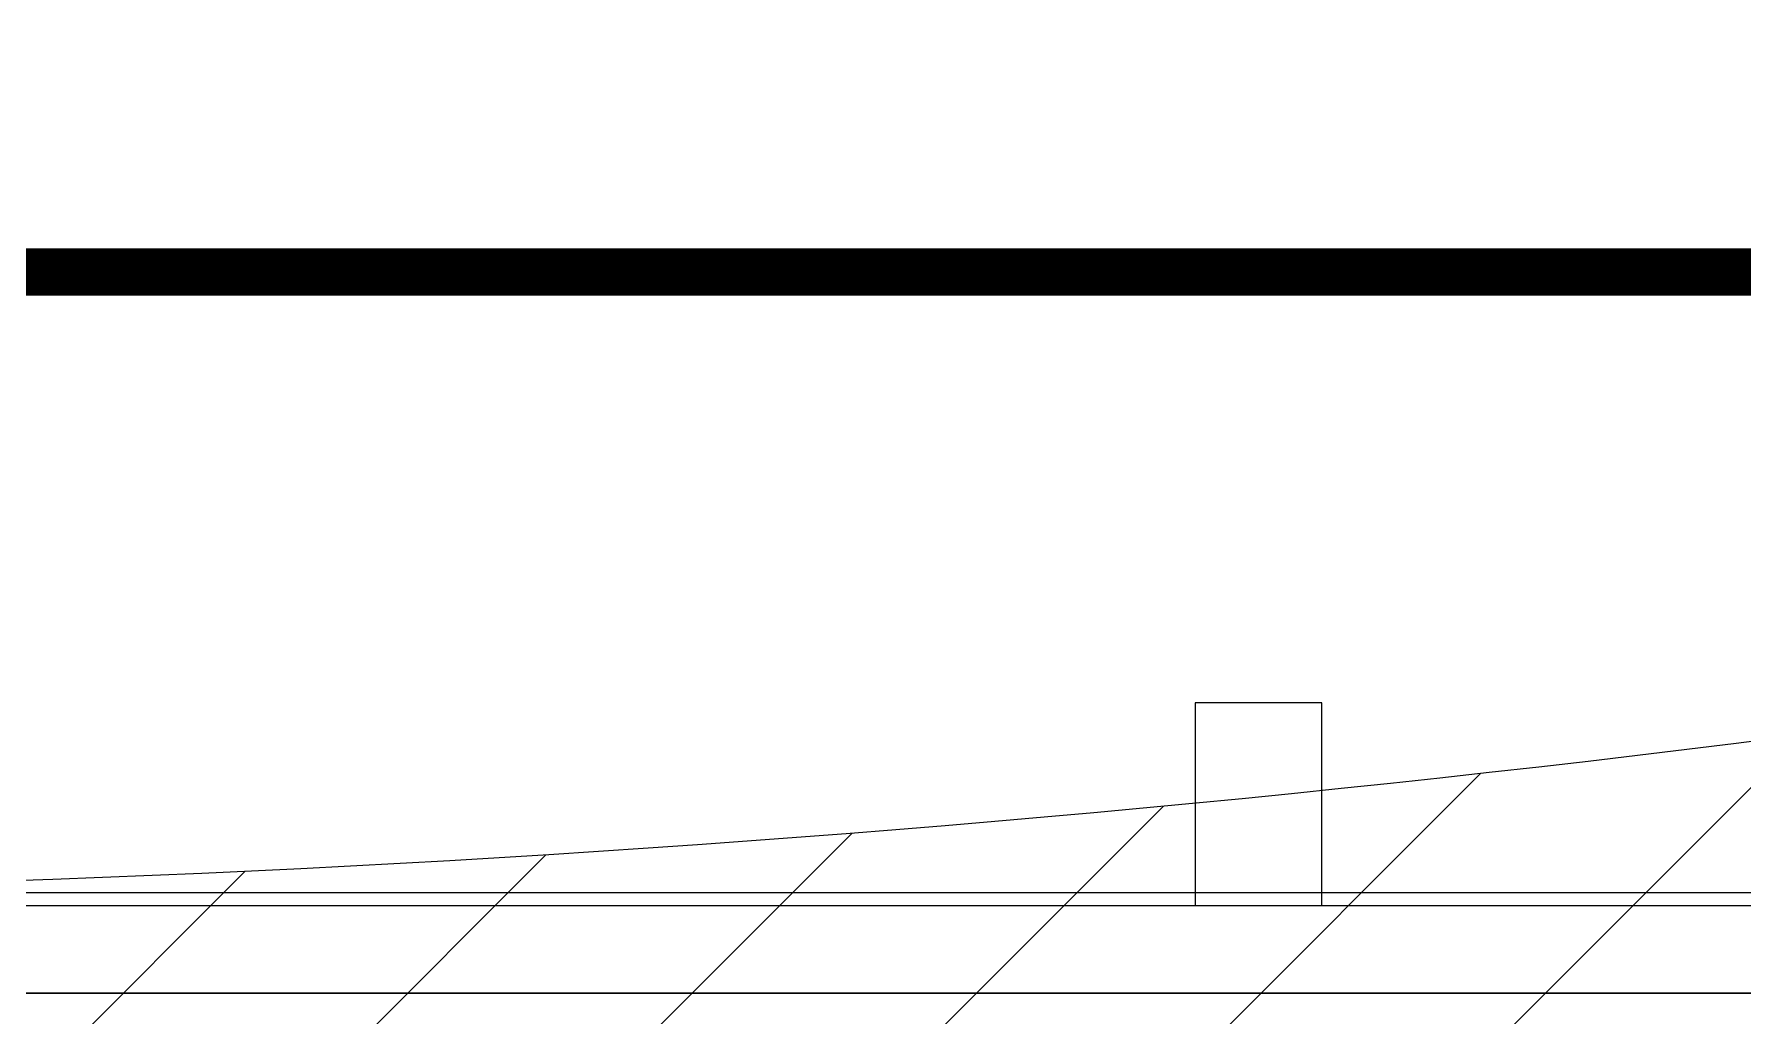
# Model space of a CAD drawing. Header units: millimetres. Extents: x -107267 to 109426, y -98906 to 83910.
# Drawn here: x 3002 to 5700, y -36 to 1514 of the extents above; entities that cross this region are included whole.
import ezdxf

# ---------------------------------------------------------------- set-up
doc = ezdxf.new("R2010")
doc.units = ezdxf.units.MM
doc.linetypes.add('ACAD_ISO12W100', pattern=[21, 12, -3, 0, -3, 0, -3])
for name, color, linetype in [('00 - ZONA DE PROTEÇÃO', 4, 'Continuous'), ('00 - Zona de proteção 2d', 4, 'Continuous'), ('Front View-MISC', 7, 'Continuous'), ('Front View-STEEL', 9, 'Continuous'), ('Top (Plan) View-MISC', 7, 'Continuous')]:
    doc.layers.add(name, color=color, linetype=linetype)
doc.layers.add('00_m3g_spda_ater_cabo50', color=1, linetype='Continuous', lineweight=9)

# ---------------------------------------------------------------- blocks, each defined once
blk = doc.blocks.new('*U328')
at = {"layer": 'Top (Plan) View-MISC', "color": 0, "linetype": 'ByBlock', "lineweight": -2}
for p, q in [((5035.2, 458.1), (4835.2, 458.1)), ((4835.2, 458.1), (4835.2, 138.1)), ((5035.2, 138.1), (5035.2, 458.1))]:
    blk.add_line(p, q, dxfattribs=at)
blk = doc.blocks.new('*U482')
at = {"layer": 'Top (Plan) View-MISC', "color": 0, "linetype": 'ByBlock', "lineweight": -2}
blk.add_line((-21187.7, 138.1), (23428.9, 138.1), dxfattribs=at)
blk = doc.blocks.new('*U1067')
at = {"layer": 'Top (Plan) View-MISC', "color": 0, "linetype": 'ByBlock', "lineweight": -2}
blk.add_line((23207.9, 158.1), (-17567.7, 158.1), dxfattribs=at)
blk = doc.blocks.new('*U1208')
at = {"layer": 'Front View-MISC', "color": 0, "linetype": 'ByBlock', "lineweight": -2}
for p, q in [((4835.5, 0, 3450), (5035.5, 0, 3450)), ((4835.5, 0), (4835.5, 0, 291)), ((4835.5, 0, 359.4), (4835.5, 0, 388.5)), ((4835.5, 0, 431), (4835.5, 0, 845.7)), ((4835.5, 0, 888.2), (4835.5, 0, 917.3)), ((4835.5, 0, 959.8), (4835.5, 0, 3450)), ((5035.5, 0), (5035.5, 0, 303.4)), ((5035.5, 0, 345.9), (5035.5, 0, 376.5)), ((5035.5, 0, 418.9), (5035.5, 0, 832.2)), ((5035.5, 0, 874.7), (5035.5, 0, 905.2)), ((5035.5, 0, 947.7), (5035.5, 0, 3450))]:
    blk.add_line(p, q, dxfattribs=at)
blk = doc.blocks.new('*U1213')
at = {"layer": 'Front View-MISC', "color": 0, "linetype": 'ByBlock', "lineweight": -2}
for p, q in [((4834.4, 0, 1272), (536, 0, 1272)), ((536, 0, 3172), (4834.4, 0, 3172)), ((4834.4, 0, 3172), (4834.4, 0, 1272)), ((9334.4, 0, 1272), (5036, 0, 1272)), ((5036, 0, 1272), (5036, 0, 3172)), ((5036, 0, 3172), (9334.4, 0, 3172))]:
    blk.add_line(p, q, dxfattribs=at)
blk = doc.blocks.new('*U1222')
at = {"layer": 'Front View-MISC', "color": 0, "linetype": 'ByBlock', "lineweight": -2}
for p, q in [((-13407.5, 0, 3450), (23648.9, 0, 3450)), ((-13407.5, 0, 4300), (23648.9, 0, 4300))]:
    blk.add_line(p, q, dxfattribs=at)
blk = doc.blocks.new('*U1223')
at = {"layer": 'Front View-MISC', "color": 0, "linetype": 'ByBlock', "lineweight": -2}
for p, q in [((4259.5, 0, -100), (4168.2, 0, -100)), ((4344.8, 0, -100), (4301.9, 0, -100)), ((4498.4, 0, -100), (4387.2, 0, -100)), ((5279.4, 0), (4501.4, 0)), ((5658.9, 0), (5321.8, 0))]:
    blk.add_line(p, q, dxfattribs=at)
blk = doc.blocks.new('*U1253')
at = {"layer": 'Front View-MISC', "color": 0, "linetype": 'ByBlock', "lineweight": -2}
for p, q in [((4835.5, 0, 3172), (536, 0, 3172)), ((3801, 0, 2187), (1571, 0, 2187)), ((2711, 0, 2237), (3801, 0, 2237)), ((2711, 0, 3102), (3801, 0, 3102)), ((3801, 0, 1322), (3851, 0, 1322)), ((3801, 0, 1322), (3801, 0, 2187)), ((3801, 0, 2237), (3801, 0, 3102)), ((3851, 0, 2187), (3851, 0, 1322)), ((4766, 0, 2187), (3851, 0, 2187)), ((3851, 0, 3102), (3851, 0, 2237)), ((3851, 0, 3102), (4766, 0, 3102)), ((3851, 0, 2237), (4766, 0, 2237)), ((4766, 0, 1322), (4835.5, 0, 1322)), ((4766, 0, 2187), (4766, 0, 1322)), ((4766, 0, 3102), (4766, 0, 2237))]:
    blk.add_line(p, q, dxfattribs=at)
blk = doc.blocks.new('*U1254')
at = {"layer": 'Front View-MISC', "color": 0, "linetype": 'ByBlock', "lineweight": -2}
for p, q in [((4834.4, 0, 1272), (535.5, 0, 1272)), ((535.5, 0, 1322), (4834.4, 0, 1322)), ((4834.4, 0, 1322), (4834.4, 0, 1272))]:
    blk.add_line(p, q, dxfattribs=at)
blk = doc.blocks.new('*U1256')
at = {"layer": 'Front View-MISC', "color": 0, "linetype": 'ByBlock', "lineweight": -2}
for p, q in [((5036, 0, 1322), (5106, 0, 1322)), ((5036, 0, 3172), (5036, 0, 1322)), ((9335.5, 0, 3172), (5036, 0, 3172)), ((5106, 0, 2237), (6021, 0, 2237)), ((5106, 0, 2237), (5106, 0, 3102)), ((5106, 0, 3102), (6021, 0, 3102)), ((5106, 0, 1322), (5106, 0, 2187)), ((6021, 0, 2187), (5106, 0, 2187))]:
    blk.add_line(p, q, dxfattribs=at)
blk = doc.blocks.new('*U1257')
at = {"layer": 'Front View-MISC', "color": 0, "linetype": 'ByBlock', "lineweight": -2}
for p, q in [((9334.4, 0, 1272), (5035.5, 0, 1272)), ((5035.5, 0, 1322), (9334.4, 0, 1322))]:
    blk.add_line(p, q, dxfattribs=at)
blk = doc.blocks.new('*U1306')
at = {"layer": 'Front View-MISC', "color": 0, "linetype": 'ByBlock', "lineweight": -2}
for p, q in [((3002.3, 0, 5158), (3043, 0, 5158)), ((3064.2, 0, 5158), (3104.9, 0, 5158)), ((3126.1, 0, 5158), (3166.8, 0, 5158)), ((3188, 0, 5158), (3228.7, 0, 5158)), ((3249.9, 0, 5158), (3290.6, 0, 5158)), ((3311.8, 0, 5158), (3352.5, 0, 5158)), ((3373.7, 0, 5158), (3414.4, 0, 5158)), ((3435.6, 0, 5158), (3476.3, 0, 5158)), ((3497.5, 0, 5158), (3538.2, 0, 5158)), ((3559.4, 0, 5158), (3600, 0, 5158)), ((3621.3, 0, 5158), (3661.9, 0, 5158)), ((3683.2, 0, 5158), (3723.8, 0, 5158)), ((3745.1, 0, 5158), (3785.7, 0, 5158)), ((3807, 0, 5158), (3847.6, 0, 5158)), ((3868.9, 0, 5158), (3909.5, 0, 5158)), ((3930.8, 0, 5158), (3971.4, 0, 5158)), ((3992.7, 0, 5158), (4033.3, 0, 5158)), ((4054.5, 0, 5158), (4095.2, 0, 5158)), ((4116.4, 0, 5158), (4157.1, 0, 5158)), ((4178.3, 0, 5158), (4219, 0, 5158)), ((4240.2, 0, 5158), (4280.9, 0, 5158)), ((4302.1, 0, 5158), (4342.8, 0, 5158)), ((4364, 0, 5158), (4404.7, 0, 5158)), ((4425.9, 0, 5158), (4466.6, 0, 5158)), ((4487.8, 0, 5158), (4528.5, 0, 5158)), ((4549.7, 0, 5158), (4590.4, 0, 5158)), ((4611.6, 0, 5158), (4652.3, 0, 5158)), ((4673.5, 0, 5158), (4714.2, 0, 5158)), ((4735.4, 0, 5158), (4776.1, 0, 5158)), ((4797.3, 0, 5158), (4838, 0, 5158)), ((4859.2, 0, 5158), (4899.9, 0, 5158)), ((4921.1, 0, 5158), (4961.8, 0, 5158)), ((4983, 0, 5158), (5023.7, 0, 5158)), ((5044.9, 0, 5158), (5085.6, 0, 5158)), ((5106.8, 0, 5158), (5147.5, 0, 5158)), ((5168.7, 0, 5158), (5209.4, 0, 5158)), ((5230.6, 0, 5158), (5271.3, 0, 5158)), ((5292.5, 0, 5158), (5333.2, 0, 5158)), ((5354.4, 0, 5158), (5395.1, 0, 5158)), ((5416.3, 0, 5158), (5457, 0, 5158)), ((5478.2, 0, 5158), (5518.9, 0, 5158)), ((5540.1, 0, 5158), (5580.8, 0, 5158)), ((5602, 0, 5158), (5642.7, 0, 5158)), ((5663.9, 0, 5158), (5704.6, 0, 5158))]:
    blk.add_line(p, q, dxfattribs=at)
blk = doc.blocks.new('*U1596')
at = {"layer": 'Front View-MISC', "color": 0, "linetype": 'ByBlock', "lineweight": -2}
for p, q in [((5642.7, 0, 5166.4), (5642.7, 0, 4300)), ((5642.7, 0, 5166.4), (5663.9, 0, 5166.4)), ((5663.9, 0, 5166.4), (5663.9, 0, 4300))]:
    blk.add_line(p, q, dxfattribs=at)
blk = doc.blocks.new('*U1597')
at = {"layer": 'Front View-MISC', "color": 0, "linetype": 'ByBlock', "lineweight": -2}
for p, q in [((5580.8, 0, 5166.4), (5580.8, 0, 4300)), ((5580.8, 0, 5166.4), (5602, 0, 5166.4)), ((5602, 0, 5166.4), (5602, 0, 4300))]:
    blk.add_line(p, q, dxfattribs=at)
blk = doc.blocks.new('*U1598')
at = {"layer": 'Front View-MISC', "color": 0, "linetype": 'ByBlock', "lineweight": -2}
for p, q in [((5518.9, 0, 5166.4), (5518.9, 0, 4300)), ((5518.9, 0, 5166.4), (5540.1, 0, 5166.4)), ((5540.1, 0, 5166.4), (5540.1, 0, 4300))]:
    blk.add_line(p, q, dxfattribs=at)
blk = doc.blocks.new('*U1599')
at = {"layer": 'Front View-MISC', "color": 0, "linetype": 'ByBlock', "lineweight": -2}
for p, q in [((5457, 0, 5166.4), (5457, 0, 4300)), ((5457, 0, 5166.4), (5478.2, 0, 5166.4)), ((5478.2, 0, 5166.4), (5478.2, 0, 4300))]:
    blk.add_line(p, q, dxfattribs=at)
blk = doc.blocks.new('*U1600')
at = {"layer": 'Front View-MISC', "color": 0, "linetype": 'ByBlock', "lineweight": -2}
for p, q in [((5395.1, 0, 5166.4), (5395.1, 0, 4300)), ((5395.1, 0, 5166.4), (5416.3, 0, 5166.4)), ((5416.3, 0, 5166.4), (5416.3, 0, 4300))]:
    blk.add_line(p, q, dxfattribs=at)
blk = doc.blocks.new('*U1601')
at = {"layer": 'Front View-MISC', "color": 0, "linetype": 'ByBlock', "lineweight": -2}
for p, q in [((5333.2, 0, 5166.4), (5333.2, 0, 4300)), ((5333.2, 0, 5166.4), (5354.4, 0, 5166.4)), ((5354.4, 0, 5166.4), (5354.4, 0, 4300))]:
    blk.add_line(p, q, dxfattribs=at)
blk = doc.blocks.new('*U1602')
at = {"layer": 'Front View-MISC', "color": 0, "linetype": 'ByBlock', "lineweight": -2}
for p, q in [((5271.3, 0, 5166.4), (5271.3, 0, 4300)), ((5271.3, 0, 5166.4), (5292.5, 0, 5166.4)), ((5292.5, 0, 5166.4), (5292.5, 0, 4300))]:
    blk.add_line(p, q, dxfattribs=at)
blk = doc.blocks.new('*U1603')
at = {"layer": 'Front View-MISC', "color": 0, "linetype": 'ByBlock', "lineweight": -2}
for p, q in [((5209.4, 0, 5166.4), (5209.4, 0, 4300)), ((5209.4, 0, 5166.4), (5230.6, 0, 5166.4)), ((5230.6, 0, 5166.4), (5230.6, 0, 4300))]:
    blk.add_line(p, q, dxfattribs=at)
blk = doc.blocks.new('*U1604')
at = {"layer": 'Front View-MISC', "color": 0, "linetype": 'ByBlock', "lineweight": -2}
for p, q in [((5147.5, 0, 5166.4), (5147.5, 0, 4300)), ((5147.5, 0, 5166.4), (5168.7, 0, 5166.4)), ((5168.7, 0, 5166.4), (5168.7, 0, 4300))]:
    blk.add_line(p, q, dxfattribs=at)
blk = doc.blocks.new('*U1605')
at = {"layer": 'Front View-MISC', "color": 0, "linetype": 'ByBlock', "lineweight": -2}
for p, q in [((5085.6, 0, 5166.4), (5085.6, 0, 4300)), ((5085.6, 0, 5166.4), (5106.8, 0, 5166.4)), ((5106.8, 0, 5166.4), (5106.8, 0, 4300))]:
    blk.add_line(p, q, dxfattribs=at)
blk = doc.blocks.new('*U1606')
at = {"layer": 'Front View-MISC', "color": 0, "linetype": 'ByBlock', "lineweight": -2}
for p, q in [((5023.7, 0, 5166.4), (5023.7, 0, 4300)), ((5023.7, 0, 5166.4), (5044.9, 0, 5166.4)), ((5044.9, 0, 5166.4), (5044.9, 0, 4300))]:
    blk.add_line(p, q, dxfattribs=at)
blk = doc.blocks.new('*U1607')
at = {"layer": 'Front View-MISC', "color": 0, "linetype": 'ByBlock', "lineweight": -2}
for p, q in [((4961.8, 0, 5166.4), (4961.8, 0, 4300)), ((4961.8, 0, 5166.4), (4983, 0, 5166.4)), ((4983, 0, 5166.4), (4983, 0, 4300))]:
    blk.add_line(p, q, dxfattribs=at)
blk = doc.blocks.new('*U1608')
at = {"layer": 'Front View-MISC', "color": 0, "linetype": 'ByBlock', "lineweight": -2}
for p, q in [((4899.9, 0, 5166.4), (4899.9, 0, 4300)), ((4899.9, 0, 5166.4), (4921.1, 0, 5166.4)), ((4921.1, 0, 5166.4), (4921.1, 0, 4300))]:
    blk.add_line(p, q, dxfattribs=at)
blk = doc.blocks.new('*U1609')
at = {"layer": 'Front View-MISC', "color": 0, "linetype": 'ByBlock', "lineweight": -2}
for p, q in [((4838, 0, 5166.4), (4838, 0, 4300)), ((4838, 0, 5166.4), (4859.2, 0, 5166.4)), ((4859.2, 0, 5166.4), (4859.2, 0, 4300))]:
    blk.add_line(p, q, dxfattribs=at)
blk = doc.blocks.new('*U1610')
at = {"layer": 'Front View-MISC', "color": 0, "linetype": 'ByBlock', "lineweight": -2}
for p, q in [((4776.1, 0, 5166.4), (4776.1, 0, 4300)), ((4776.1, 0, 5166.4), (4797.3, 0, 5166.4)), ((4797.3, 0, 5166.4), (4797.3, 0, 4300))]:
    blk.add_line(p, q, dxfattribs=at)
blk = doc.blocks.new('*U1611')
at = {"layer": 'Front View-MISC', "color": 0, "linetype": 'ByBlock', "lineweight": -2}
for p, q in [((4714.2, 0, 5166.4), (4714.2, 0, 4300)), ((4714.2, 0, 5166.4), (4735.4, 0, 5166.4)), ((4735.4, 0, 5166.4), (4735.4, 0, 4300))]:
    blk.add_line(p, q, dxfattribs=at)
blk = doc.blocks.new('*U1612')
at = {"layer": 'Front View-MISC', "color": 0, "linetype": 'ByBlock', "lineweight": -2}
for p, q in [((4652.3, 0, 5166.4), (4652.3, 0, 4300)), ((4652.3, 0, 5166.4), (4673.5, 0, 5166.4)), ((4673.5, 0, 5166.4), (4673.5, 0, 4300))]:
    blk.add_line(p, q, dxfattribs=at)
blk = doc.blocks.new('*U1613')
at = {"layer": 'Front View-MISC', "color": 0, "linetype": 'ByBlock', "lineweight": -2}
for p, q in [((4590.4, 0, 5166.4), (4590.4, 0, 4300)), ((4590.4, 0, 5166.4), (4611.6, 0, 5166.4)), ((4611.6, 0, 5166.4), (4611.6, 0, 4300))]:
    blk.add_line(p, q, dxfattribs=at)
blk = doc.blocks.new('*U1614')
at = {"layer": 'Front View-MISC', "color": 0, "linetype": 'ByBlock', "lineweight": -2}
for p, q in [((4528.5, 0, 5166.4), (4528.5, 0, 4300)), ((4528.5, 0, 5166.4), (4549.7, 0, 5166.4)), ((4549.7, 0, 5166.4), (4549.7, 0, 4300))]:
    blk.add_line(p, q, dxfattribs=at)
blk = doc.blocks.new('*U1615')
at = {"layer": 'Front View-MISC', "color": 0, "linetype": 'ByBlock', "lineweight": -2}
for p, q in [((4466.6, 0, 5166.4), (4466.6, 0, 4300)), ((4466.6, 0, 5166.4), (4487.8, 0, 5166.4)), ((4487.8, 0, 5166.4), (4487.8, 0, 4300))]:
    blk.add_line(p, q, dxfattribs=at)
blk = doc.blocks.new('*U1616')
at = {"layer": 'Front View-MISC', "color": 0, "linetype": 'ByBlock', "lineweight": -2}
for p, q in [((4404.7, 0, 5166.4), (4404.7, 0, 4300)), ((4404.7, 0, 5166.4), (4425.9, 0, 5166.4)), ((4425.9, 0, 5166.4), (4425.9, 0, 4300))]:
    blk.add_line(p, q, dxfattribs=at)
blk = doc.blocks.new('*U1617')
at = {"layer": 'Front View-MISC', "color": 0, "linetype": 'ByBlock', "lineweight": -2}
for p, q in [((4342.8, 0, 5166.4), (4342.8, 0, 4300)), ((4342.8, 0, 5166.4), (4364, 0, 5166.4)), ((4364, 0, 5166.4), (4364, 0, 4300))]:
    blk.add_line(p, q, dxfattribs=at)
blk = doc.blocks.new('*U1618')
at = {"layer": 'Front View-MISC', "color": 0, "linetype": 'ByBlock', "lineweight": -2}
for p, q in [((4280.9, 0, 5166.4), (4280.9, 0, 4300)), ((4280.9, 0, 5166.4), (4302.1, 0, 5166.4)), ((4302.1, 0, 5166.4), (4302.1, 0, 4300))]:
    blk.add_line(p, q, dxfattribs=at)
blk = doc.blocks.new('*U1619')
at = {"layer": 'Front View-MISC', "color": 0, "linetype": 'ByBlock', "lineweight": -2}
for p, q in [((4219, 0, 5166.4), (4219, 0, 4300)), ((4219, 0, 5166.4), (4240.2, 0, 5166.4)), ((4240.2, 0, 5166.4), (4240.2, 0, 4300))]:
    blk.add_line(p, q, dxfattribs=at)
blk = doc.blocks.new('*U1620')
at = {"layer": 'Front View-MISC', "color": 0, "linetype": 'ByBlock', "lineweight": -2}
for p, q in [((4157.1, 0, 5166.4), (4157.1, 0, 4300)), ((4157.1, 0, 5166.4), (4178.3, 0, 5166.4)), ((4178.3, 0, 5166.4), (4178.3, 0, 4300))]:
    blk.add_line(p, q, dxfattribs=at)
blk = doc.blocks.new('*U1621')
at = {"layer": 'Front View-MISC', "color": 0, "linetype": 'ByBlock', "lineweight": -2}
for p, q in [((4095.2, 0, 5166.4), (4095.2, 0, 4300)), ((4095.2, 0, 5166.4), (4116.4, 0, 5166.4)), ((4116.4, 0, 5166.4), (4116.4, 0, 4300))]:
    blk.add_line(p, q, dxfattribs=at)
blk = doc.blocks.new('*U1622')
at = {"layer": 'Front View-MISC', "color": 0, "linetype": 'ByBlock', "lineweight": -2}
for p, q in [((4033.3, 0, 5166.4), (4033.3, 0, 4300)), ((4033.3, 0, 5166.4), (4054.5, 0, 5166.4)), ((4054.5, 0, 5166.4), (4054.5, 0, 4300))]:
    blk.add_line(p, q, dxfattribs=at)
blk = doc.blocks.new('*U1623')
at = {"layer": 'Front View-MISC', "color": 0, "linetype": 'ByBlock', "lineweight": -2}
for p, q in [((3971.4, 0, 5166.4), (3971.4, 0, 4300)), ((3971.4, 0, 5166.4), (3992.7, 0, 5166.4)), ((3992.7, 0, 5166.4), (3992.7, 0, 4300))]:
    blk.add_line(p, q, dxfattribs=at)
blk = doc.blocks.new('*U1624')
at = {"layer": 'Front View-MISC', "color": 0, "linetype": 'ByBlock', "lineweight": -2}
for p, q in [((3909.5, 0, 5166.4), (3909.5, 0, 4300)), ((3909.5, 0, 5166.4), (3930.8, 0, 5166.4)), ((3930.8, 0, 5166.4), (3930.8, 0, 4300))]:
    blk.add_line(p, q, dxfattribs=at)
blk = doc.blocks.new('*U1625')
at = {"layer": 'Front View-MISC', "color": 0, "linetype": 'ByBlock', "lineweight": -2}
for p, q in [((3847.6, 0, 5166.4), (3847.6, 0, 4300)), ((3847.6, 0, 5166.4), (3868.9, 0, 5166.4)), ((3868.9, 0, 5166.4), (3868.9, 0, 4300))]:
    blk.add_line(p, q, dxfattribs=at)
blk = doc.blocks.new('*U1626')
at = {"layer": 'Front View-MISC', "color": 0, "linetype": 'ByBlock', "lineweight": -2}
for p, q in [((3785.7, 0, 5166.4), (3785.7, 0, 4300)), ((3785.7, 0, 5166.4), (3807, 0, 5166.4)), ((3807, 0, 5166.4), (3807, 0, 4300))]:
    blk.add_line(p, q, dxfattribs=at)
blk = doc.blocks.new('*U1627')
at = {"layer": 'Front View-MISC', "color": 0, "linetype": 'ByBlock', "lineweight": -2}
for p, q in [((3723.8, 0, 5166.4), (3723.8, 0, 4300)), ((3723.8, 0, 5166.4), (3745.1, 0, 5166.4)), ((3745.1, 0, 5166.4), (3745.1, 0, 4300))]:
    blk.add_line(p, q, dxfattribs=at)
blk = doc.blocks.new('*U1628')
at = {"layer": 'Front View-MISC', "color": 0, "linetype": 'ByBlock', "lineweight": -2}
for p, q in [((3661.9, 0, 5166.4), (3661.9, 0, 4300)), ((3661.9, 0, 5166.4), (3683.2, 0, 5166.4)), ((3683.2, 0, 5166.4), (3683.2, 0, 4300))]:
    blk.add_line(p, q, dxfattribs=at)
blk = doc.blocks.new('*U1629')
at = {"layer": 'Front View-MISC', "color": 0, "linetype": 'ByBlock', "lineweight": -2}
for p, q in [((3600, 0, 5166.4), (3600, 0, 4300)), ((3600, 0, 5166.4), (3621.3, 0, 5166.4)), ((3621.3, 0, 5166.4), (3621.3, 0, 4300))]:
    blk.add_line(p, q, dxfattribs=at)
blk = doc.blocks.new('*U1630')
at = {"layer": 'Front View-MISC', "color": 0, "linetype": 'ByBlock', "lineweight": -2}
for p, q in [((3538.2, 0, 5166.4), (3538.2, 0, 4300)), ((3538.2, 0, 5166.4), (3559.4, 0, 5166.4)), ((3559.4, 0, 5166.4), (3559.4, 0, 4300))]:
    blk.add_line(p, q, dxfattribs=at)
blk = doc.blocks.new('*U1631')
at = {"layer": 'Front View-MISC', "color": 0, "linetype": 'ByBlock', "lineweight": -2}
for p, q in [((3476.3, 0, 5166.4), (3476.3, 0, 4300)), ((3476.3, 0, 5166.4), (3497.5, 0, 5166.4)), ((3497.5, 0, 5166.4), (3497.5, 0, 4300))]:
    blk.add_line(p, q, dxfattribs=at)
blk = doc.blocks.new('*U1632')
at = {"layer": 'Front View-MISC', "color": 0, "linetype": 'ByBlock', "lineweight": -2}
for p, q in [((3414.4, 0, 5166.4), (3414.4, 0, 4300)), ((3414.4, 0, 5166.4), (3435.6, 0, 5166.4)), ((3435.6, 0, 5166.4), (3435.6, 0, 4300))]:
    blk.add_line(p, q, dxfattribs=at)
blk = doc.blocks.new('*U1633')
at = {"layer": 'Front View-MISC', "color": 0, "linetype": 'ByBlock', "lineweight": -2}
for p, q in [((3352.5, 0, 5166.4), (3352.5, 0, 4300)), ((3352.5, 0, 5166.4), (3373.7, 0, 5166.4)), ((3373.7, 0, 5166.4), (3373.7, 0, 4300))]:
    blk.add_line(p, q, dxfattribs=at)
blk = doc.blocks.new('*U1634')
at = {"layer": 'Front View-MISC', "color": 0, "linetype": 'ByBlock', "lineweight": -2}
for p, q in [((3290.6, 0, 5166.4), (3290.6, 0, 4300)), ((3290.6, 0, 5166.4), (3311.8, 0, 5166.4)), ((3311.8, 0, 5166.4), (3311.8, 0, 4300))]:
    blk.add_line(p, q, dxfattribs=at)
blk = doc.blocks.new('*U1635')
at = {"layer": 'Front View-MISC', "color": 0, "linetype": 'ByBlock', "lineweight": -2}
for p, q in [((3228.7, 0, 5166.4), (3228.7, 0, 4300)), ((3228.7, 0, 5166.4), (3249.9, 0, 5166.4)), ((3249.9, 0, 5166.4), (3249.9, 0, 4300))]:
    blk.add_line(p, q, dxfattribs=at)
blk = doc.blocks.new('*U1636')
at = {"layer": 'Front View-MISC', "color": 0, "linetype": 'ByBlock', "lineweight": -2}
for p, q in [((3166.8, 0, 5166.4), (3166.8, 0, 4300)), ((3166.8, 0, 5166.4), (3188, 0, 5166.4)), ((3188, 0, 5166.4), (3188, 0, 4300))]:
    blk.add_line(p, q, dxfattribs=at)
blk = doc.blocks.new('*U1637')
at = {"layer": 'Front View-MISC', "color": 0, "linetype": 'ByBlock', "lineweight": -2}
for p, q in [((3104.9, 0, 5166.4), (3104.9, 0, 4300)), ((3104.9, 0, 5166.4), (3126.1, 0, 5166.4)), ((3126.1, 0, 5166.4), (3126.1, 0, 4300))]:
    blk.add_line(p, q, dxfattribs=at)
blk = doc.blocks.new('*U1638')
at = {"layer": 'Front View-MISC', "color": 0, "linetype": 'ByBlock', "lineweight": -2}
for p, q in [((3043, 0, 5166.4), (3043, 0, 4300)), ((3043, 0, 5166.4), (3064.2, 0, 5166.4)), ((3064.2, 0, 5166.4), (3064.2, 0, 4300))]:
    blk.add_line(p, q, dxfattribs=at)
blk = doc.blocks.new('*U1908')
at = {"layer": 'Front View-MISC', "color": 0, "linetype": 'ByBlock', "lineweight": -2}
blk.add_line((-2658.3, 0, -1280), (9535.5, 0, -528.7), dxfattribs=at)
blk = doc.blocks.new('*U1909')
at = {"layer": 'Front View-MISC', "color": 0, "linetype": 'ByBlock', "lineweight": -2}
for p, q in [((3032.3, 0, -878), (4344.8, 0, -796.9)), ((4387.2, 0, -794.2), (5699.8, 0, -713.1))]:
    blk.add_line(p, q, dxfattribs=at)
blk = doc.blocks.new('*U1910')
at = {"layer": 'Front View-MISC', "color": 0, "linetype": 'ByBlock', "lineweight": -2}
blk.add_line((-2658.3, 0, -1280), (8680.4, 0, -578.7), dxfattribs=at)
blk = doc.blocks.new('*U1911')
at = {"layer": 'Front View-MISC', "color": 0, "linetype": 'ByBlock', "lineweight": -2}
for p, q in [((-2658.3, 0, -1280), (8724, 0, -578.7)), ((4344.8, 0, -796.9), (3032.3, 0, -878)), ((5699.8, 0, -713.1), (4387.2, 0, -794.2))]:
    blk.add_line(p, q, dxfattribs=at)
blk = doc.blocks.new('*U1915')
at = {"layer": 'Front View-MISC', "color": 0, "linetype": 'ByBlock', "lineweight": -2}
for p, q in [((4259.5, 0, -105.5), (3032.3, 0, -31.5)), ((4344.8, 0, -110.7), (4301.9, 0, -108.1)), ((5286, 0, -167.4), (4387.2, 0, -113.2)), ((5699.8, 0, -192.3), (5633.8, 0, -188.4))]:
    blk.add_line(p, q, dxfattribs=at)
blk = doc.blocks.new('*U1916')
at = {"layer": 'Front View-STEEL', "color": 0, "linetype": 'ByBlock', "lineweight": -2}
for p, q in [((-2658.3, 0, -130), (8680.4, 0, 571.3)), ((-2658.3, 0, -1210.1), (8680.4, 0, -508.8)), ((-2658.3, 0, -1109.9), (8680.4, 0, -408.6)), ((2989.9, 0, -880.7), (3032.3, 0, -878)), ((3032.2, 0, 221.9), (2989.9, 0, 219.3)), ((3032.3, 0, -878), (3032.3, 0, -858.1)), ((3032.3, 0, -757.9), (3032.3, 0, -349.3)), ((3032.3, 0, -306.8), (3032.3, 0, 179.5)), ((3032.3, 0, 179.5), (4344.8, 0, 260.7)), ((3032.3, 0, -306.8), (4344.8, 0, -225.6)), ((3032.3, 0, -349.3), (4344.8, 0, -268.1)), ((4344.8, 0, -796.9), (4387.2, 0, -794.2)), ((4344.8, 0, -796.9), (4344.8, 0, -777)), ((4344.8, 0, -676.8), (4344.8, 0, -268.1)), ((4344.8, 0, -225.6), (4344.8, 0, 260.7)), ((4387.2, 0, 305.7), (4344.9, 0, 303.1)), ((4387.2, 0, -794.2), (4387.2, 0, -774.3)), ((4387.2, 0, -674.1), (4387.2, 0, -265.5)), ((4387.2, 0, -223), (4387.2, 0, 263.3)), ((4387.2, 0, 263.3), (5699.8, 0, 344.5)), ((4387.2, 0, -223), (5699.8, 0, -141.8)), ((4387.2, 0, -265.5), (5699.8, 0, -184.3)), ((5699.8, 0, -713.1), (5742.2, 0, -710.4)), ((5699.8, 0, -713.1), (5699.8, 0, -693.1)), ((5699.8, 0, -593), (5699.8, 0, -184.3)), ((5699.8, 0, -141.8), (5699.8, 0, 344.5))]:
    blk.add_line(p, q, dxfattribs=at)
blk = doc.blocks.new('*U1919')
at = {"layer": 'Front View-STEEL', "color": 0, "linetype": 'ByBlock', "lineweight": -2}
for p, q in [((3953, 0, 905.2), (2902.4, 0, 976.2)), ((4259.5, 0, 927), (2902.4, 0, 1018.7)), ((3953, 0, 376.5), (2902.4, 0, 447.4)), ((3953, 0, 419), (2902.4, 0, 489.9)), ((3953, 0, -87), (3953, 0, -67.1)), ((3953, 0, 33.1), (3953, 0, 236.4)), ((3953, 0, 278.9), (3953, 0, 376.5)), ((3953, 0, 419), (3953, 0, 441.7)), ((3953, 0, 484.2), (3953, 0, 905.2)), ((3995.4, 0, 944.8), (3953.1, 0, 947.7)), ((3995.4, 0, -89.6), (3995.4, 0, -69.7)), ((3995.4, 0, 30.5), (3995.4, 0, 239.1)), ((3995.4, 0, 281.5), (3995.4, 0, 373.6)), ((3995.4, 0, 416.1), (3995.4, 0, 439.2)), ((3995.4, 0, 481.7), (3995.4, 0, 902.4)), ((4259.5, 0, 884.5), (3995.4, 0, 902.4)), ((4259.5, 0, 355.8), (3995.4, 0, 373.6)), ((4259.5, 0, 398.3), (3995.4, 0, 416.1)), ((5279.4, 0, 815.7), (4301.9, 0, 881.7)), ((5658.9, 0, 832.6), (4301.9, 0, 924.2)), ((4707.3, 0, 325.6), (4301.9, 0, 352.9)), ((5035.8, 0, 345.9), (4301.9, 0, 395.4)), ((5279.4, 0, 286.9), (5035.7, 0, 303.4)), ((5279.4, 0, -167), (5279.4, 0, -147.1)), ((5279.4, 0, -46.9), (5279.4, 0, 286.9)), ((5279.4, 0, 360.9), (5279.4, 0, 361.8)), ((5279.4, 0, 404.2), (5279.4, 0, 815.7)), ((5321.8, 0, 855.3), (5279.5, 0, 858.1)), ((5321.8, 0, -165.2), (5321.8, 0, -149.6)), ((5321.8, 0, -49.5), (5321.8, 0, 284.1)), ((5321.8, 0, 401.7), (5321.8, 0, 812.8)), ((5658.9, 0, 790.1), (5321.8, 0, 812.8)), ((5658.9, 0, 261.3), (5321.8, 0, 284.1)), ((5658.9, 0, 303.8), (5364.2, 0, 323.7))]:
    blk.add_line(p, q, dxfattribs=at)
blk = doc.blocks.new('*U1921')
at = {"layer": 'Front View-STEEL', "color": 0, "linetype": 'ByBlock', "lineweight": -2}
for p, q in [((-1566.7, 0, 1345.8), (8728.6, 0, 725)), ((2902.4, 0, 1033.8), (4259.5, 0, 952)), ((2902.4, 0, 547.6), (4259.5, 0, 465.7)), ((2902.4, 0, 505.1), (4259.5, 0, 423.3)), ((3032.3, 0, -11.6), (4344.8, 0, -90.7)), ((3032.3, 0, 88.6), (4344.8, 0, 9.4)), ((4259.5, 0, -105.5), (4301.9, 0, -108.1)), ((4301.9, 0, 991.9), (4259.5, 0, 994.5)), ((4259.5, 0, -105.5), (4259.5, 0, -85.6)), ((4259.5, 0, 14.6), (4259.5, 0, 255.4)), ((4259.5, 0, 297.9), (4259.5, 0, 423.3)), ((4259.5, 0, 465.7), (4259.5, 0, 952)), ((4301.9, 0, -108.1), (4301.9, 0, -88.2)), ((4301.9, 0, 12), (4301.9, 0, 258)), ((4301.9, 0, 300.5), (4301.9, 0, 420.7)), ((4301.9, 0, 463.2), (4301.9, 0, 949.5)), ((4301.9, 0, 949.5), (5658.9, 0, 867.6)), ((4301.9, 0, 463.2), (5633.8, 0, 382.9)), ((4301.9, 0, 420.7), (5286.1, 0, 361.4)), ((4387.2, 0, -93.3), (5449, 0, -157.3)), ((4387.2, 0, 6.9), (5699.8, 0, -72.3)), ((5633.9, 0, 340.4), (5658.9, 0, 338.9)), ((5658.9, 0, -189.9), (5699.8, 0, -192.3)), ((5658.9, 0, -189.9), (5658.9, 0, -186.8)), ((5658.9, 0, -69.8), (5658.9, 0, 338.9)), ((5658.9, 0, 384.4), (5658.9, 0, 867.6)), ((5701.3, 0, 907.5), (5659, 0, 910.1))]:
    blk.add_line(p, q, dxfattribs=at)

msp = doc.modelspace()

# ---------------------------------------------------------------- hatches: boundary and pattern name
at = {"layer": '00 - ZONA DE PROTEÇÃO'}
h = msp.add_hatch(dxfattribs=at)
h.set_pattern_fill('ANSI31', color=256, scale=100)
h.paths.add_polyline_path([(-13707.5, -10990.4, -0.186516), (-13820.6, -14966.5, 0.414214), (-13179.3, -15607.9, -0.104933), (-3151, -15607.9, -0.09784), (6816.5, -15607.9, -0.097708), (16816.5, -15607.9, -0.143023), (23528.8, -15599.5, 0.414214), (24170.1, -14958.2, -0.142426), (24170.1, -7613.3, -0.10484), (23957.5, 478.5, 0.414214), (23316.2, 1119.8, -0.093557), (16807.7, 577.3, -0.082777), (6855.7, 562.6, -0.082236), (-3141.3, 575.6, -0.08359), (-13132.3, 575.6, -0.101166), (-21195.5, 556.2, 0.414214), (-21836.8, -85.1, -0.113967), (-21836.8, -7622.3, -0.301912), (-21836.8, -10478, 0.414214), (-21195.5, -11119.4, -0.128973)])
h.paths.add_polyline_path([(-20156.9, -9561, 0.142702), (-20481.7, -7424.5, 0.092198), (-20379.7, -831.6, 0.088905), (-13141.3, -732.3, 0.083475), (-3150.3, -732.3, 0.082902), (6855.6, -738.1, 0.108059), (16863.1, -739.3, 0.098139), (22506.3, -522.8, 0.085608), (22847, -7584.3, 0.113812), (22635.2, -14069.1, 0.112262), (16761.1, -14291.3, 0.092477), (6816.6, -14301.6, 0.093024), (-3142, -14299.9, 0.090083), (-12232.6, -14126.3, 0.160127), (-12766.5, -9913.6, 0.116887)], flags=16)

# ---------------------------------------------------------------- linework, layer by layer
at = {"layer": '00 - ZONA DE PROTEÇÃO', "elevation": 6590}
msp.add_lwpolyline([(-21836.8, -85.1, -0.113967), (-21836.8, -7622.3, -0.301912), (-21836.8, -10478, 0.414214), (-21195.5, -11119.4, -0.128973), (-13707.5, -10990.4, -0.186516), (-13820.6, -14966.5, 0.414214), (-13179.3, -15607.9, -0.104933), (-3151, -15607.9, -0.09784), (6816.5, -15607.9, -0.097708), (16816.5, -15607.9, -0.143023), (23528.8, -15599.5, 0.414214), (24170.1, -14958.2, -0.142426), (24170.1, -7613.3, -0.10484), (23957.5, 478.5, 0.414214), (23316.2, 1119.8, -0.093557), (16807.7, 577.3, -0.082777), (6855.7, 562.6, -0.082236), (-3141.3, 575.6, -0.08359), (-13132.3, 575.6, -0.101166), (-21195.5, 556.2, 0.414214)], format="xyb", close=True, dxfattribs=at)
at = {"layer": '00 - ZONA DE PROTEÇÃO', "extrusion": (0, -1, 0)}
for centre, radius in [((-9041.5, 65477.8), 60000), ((659.7, 64665.5), 60000), ((1814.4, 65554.8), 60000), ((2162.4, 65536.4), 60000), ((11887.6, 65560), 60000), ((18994, 65730.5), 60000), ((49510.2, 59915.2), 59915.5), ((-47266.8, 59988.1), 60000), ((-19952.8, 65889), 60000)]:
    msp.add_circle(centre, radius, dxfattribs=at)
at = {"layer": '00 - Zona de proteção 2d', "extrusion": (0, -1, 0)}
msp.add_lwpolyline([(-47266.8, -11.9, 0.112418), (-21288.2, 5903.8, 0.033813), (-13144.1, 6274.9, 0.01688), (-9173.6, 5476.7, 0.024897), (-3121.5, 5769.5), (-1184.9, 5629.8, 0.039441), (6878.1, 5768.8, 0.041832), (16878.5, 5769.5, 0.028072), (23548.4, 5903.6, 0.112715), (49677.2, 0)], format="xyb", dxfattribs=at)
at = {"layer": '00_m3g_spda_ater_cabo50', "linetype": 'ACAD_ISO12W100', "lineweight": -2, "const_width": 75}
msp.add_lwpolyline([(-22409.7, 1138.1), (-22409.7, -11569.8), (-14407.5, -11569.8), (-14407.5, -16061.9), (24648.9, -16061.9), (24648.9, 1138.1), (-2214.8, 1138.1), (-2214.8, 4938.1), (-7364.8, 4938.1), (-7364.8, 1138.1)], close=True, dxfattribs=at)

# ---------------------------------------------------------------- block references
at = {"layer": 'Front View-MISC'}
for name in ['*U1223', '*U1222', '*U1306', '*U1213', '*U1908', '*U1909', '*U1910', '*U1911', '*U1915', '*U1254', '*U1253', '*U1638', '*U1637', '*U1636', '*U1635', '*U1634', '*U1633', '*U1632', '*U1631', '*U1630', '*U1629', '*U1628', '*U1627', '*U1626', '*U1625', '*U1624', '*U1623', '*U1622', '*U1621', '*U1620', '*U1619', '*U1618', '*U1617', '*U1616', '*U1615', '*U1614', '*U1613', '*U1612', '*U1611', '*U1610', '*U1208', '*U1609', '*U1608', '*U1607', '*U1606', '*U1257', '*U1256', '*U1605', '*U1604', '*U1603', '*U1602', '*U1601', '*U1600', '*U1599', '*U1598', '*U1597', '*U1596']:
    msp.add_blockref(name, (0, 0), dxfattribs=at)
at = {"layer": 'Front View-STEEL'}
for name in ['*U1916', '*U1919', '*U1921']:
    msp.add_blockref(name, (0, 0), dxfattribs=at)
at = {"layer": 'Top (Plan) View-MISC'}
for name in ['*U328', '*U482', '*U1067']:
    msp.add_blockref(name, (0, 0), dxfattribs=at)

doc.saveas('drawing.dxf')
